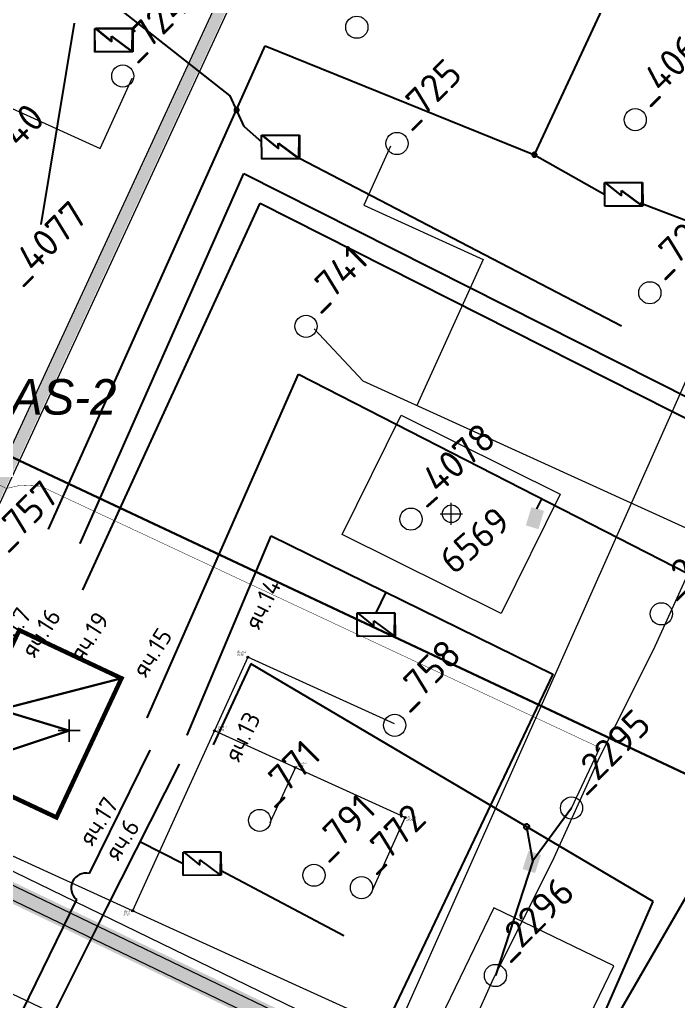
# Model space of a CAD drawing. Header units: millimetres. Extents: x 519 to 9564855, y -810 to 5021775.
# Drawn here: x 9526201.8 to 9526498.7, y 5001175.9 to 5001618.3 of the extents above; entities that cross this region are included whole.
import ezdxf

# ---------------------------------------------------------------- set-up
doc = ezdxf.new("R2010")
doc.units = ezdxf.units.MM
doc.header["$LTSCALE"] = 2
doc.header["$MEASUREMENT"] = 0
doc.header["$PDMODE"] = 2
doc.header["$PDSIZE"] = 5
doc.linetypes.add('92051501$0$GROUND1', pattern=[60, 50, -10])
doc.linetypes.add('92051501$0$GROUND2', pattern=[35, 25, -10])
for name, color, linetype in [('164 скв. на 2011 год (измененные)', 121, 'Continuous'), ('OLD WELLS(dr.bfr2000)', 24, 'Continuous'), ('PPLINE_WAT', 7, 'WTR_LINE'), ('ROAD_ASF', 9, 'Continuous'), ('ROAD_FIELD', 255, '92051501$0$GROUND2'), ('ROAD_GROUND', 9, 'Continuous'), ('Скважины на 2015 год', 7, 'Continuous'), ('ТХ_выкидные линии', 24, 'Continuous')]:
    doc.layers.add(name, color=color, linetype=linetype)
for name, color, linetype, lineweight in [('PPLINE_GAS', 4, 'GAS_LINE', 30), ('WELLS(drilled after 2000y)', 6, 'Continuous', 40), ('Новый водовод', 5, 'g_122_vpr', 30), ('Оптиковолоконный кабель', 220, 'CAB6', 20), ('Электро', 1, 'Continuous', 30), ('Электроснаб', 1, 'Continuous', 18), ('Электроснабжене', 1, 'Continuous', 18)]:
    doc.layers.add(name, color=color, linetype=linetype, lineweight=lineweight)
doc.styles.add('92051501$0$STANDARD', font='simplex.shx')
doc.styles.add('Elect', font='isocpeur.ttf')
doc.styles.add('GeoApp', font='', dxfattribs={"height": 1})
doc.styles.add('Line_GUGK', font='')
doc.styles.get("Standard").update_dxf_attribs({"font": 'isocpeur.ttf', "width": 0.5})
doc.styles.get('GeoApp').set_extended_font_data('D431', italic=True)
doc.styles.get('Line_GUGK').set_extended_font_data('Bm431', italic=True)
doc.linetypes.add('CAB', pattern='A,0.7,-0.43403,["K",Standard,S=0.9,R=0,X=-0.4,Y=-0.3],-0.8', length=1.93403)
doc.linetypes.add('CAB6', pattern='A,0.9,-0.9,["6",Standard,S=0.9,R=0,X=-0.8,Y=-0.4],11', length=12.8)
doc.linetypes.add('g_122_vpr', pattern='A,2,-2,3,-0.6,["Впр",Line_GUGK,S=2,R=0,X=0,Y=-1],-6.4,3,-2,8,-2,8,-2,6', length=45)
doc.linetypes.add('GAS_LINE', pattern='A,0.5,-0.2,["G",92051501$0$STANDARD,S=0.1,R=0,X=-0.1,Y=-0.05],-0.05', length=0.75)
doc.linetypes.add('WTR_LINE', pattern='A,0.5,-0.2,["W",92051501$0$STANDARD,S=0.1,R=0,X=-0.1,Y=-0.05],-0.05', length=0.75)

# ---------------------------------------------------------------- blocks, each defined once
blk = doc.blocks.new('16')
at = {"linetype": 'Continuous', "lineweight": 18, "flags": 128}
for points in [[(-0.27, -0.27), (0.27, 0.27)], [(0.27, -0.27), (-0.27, 0.27)]]:
    blk.add_lwpolyline(points, dxfattribs=at)
at = {"linetype": 'Continuous', "lineweight": 18}
blk.add_circle((0, 0), 0.375, dxfattribs=at)

msp = doc.modelspace()

# ---------------------------------------------------------------- hatches: boundary and pattern name
at = {"layer": 'Электро'}
for points in [[(9526438.16157, 5001396.90851), (9526432.50288, 5001398.61871), (9526430.00965, 5001390.36912), (9526435.66834, 5001388.65892)], [(9526428.52291, 5001235.51839), (9526434.13514, 5001233.6614), (9526436.84237, 5001241.84326), (9526431.23013, 5001243.70024)]]:
    msp.add_hatch(color=256, dxfattribs=at).paths.add_polyline_path(points)
at = {"layer": 'Электроснаб', "linetype": 'ByBlock', "lineweight": 0}
for points in [[(9526438.16157, 5001396.90851), (9526432.50288, 5001398.61871), (9526430.00965, 5001390.36912), (9526435.66834, 5001388.65892)], [(9526428.52291, 5001235.51839), (9526434.13514, 5001233.6614), (9526436.84237, 5001241.84326), (9526431.23013, 5001243.70024)]]:
    msp.add_hatch(color=1, dxfattribs=at).paths.add_polyline_path(points)
at = {"layer": 'Электроснабжене', "linetype": 'ByBlock', "lineweight": 0}
for points in [[(9526438.16157, 5001396.90851), (9526432.50288, 5001398.61871), (9526430.00965, 5001390.36912), (9526435.66834, 5001388.65892)], [(9526428.52291, 5001235.51839), (9526434.13514, 5001233.6614), (9526436.84237, 5001241.84326), (9526431.23013, 5001243.70024)]]:
    msp.add_hatch(color=1, dxfattribs=at).paths.add_polyline_path(points)

# ---------------------------------------------------------------- linework, layer by layer
at = {"layer": '164 скв. на 2011 год (измененные)', "color": 0, "lineweight": 0, "elevation": 0.00005}
msp.add_lwpolyline([(9526415.6238, 5001217.99505), (9526380.76188, 5001145.95524), (9526434.79174, 5001119.80879), (9526469.65366, 5001191.84861)], close=True, dxfattribs=at)
at = {"layer": 'OLD WELLS(dr.bfr2000)', "lineweight": 0}
for centre in [(9526353.8, 5001614.9), (9526248.3, 5001592.9), (9526479.3, 5001573.2), (9526371.9, 5001562.5), (9526485.9, 5001495.2), (9526330.9, 5001480.1), (9526378.2, 5001393.2), (9526491.1, 5001350.5), (9526370.9, 5001300.3), (9526450.6, 5001263), (9526310, 5001257.4), (9526334.5, 5001232.7), (9526355.9, 5001227.1), (9526416.3, 5001187.5)]:
    msp.add_circle(centre, 5, dxfattribs=at)
at = {"layer": 'PPLINE_GAS', "linetype": 'GAS_LINE', "lineweight": 0, "ltscale": 20}
msp.add_line((9526079.469, 5001235.137), (9528506.802, 5000093.688), dxfattribs=at)
at = {"layer": 'PPLINE_WAT', "color": 5, "linetype": 'WTR_LINE', "lineweight": 0, "ltscale": 5}
for p, q in [((9526252.75746, 5001216.72375), (9526120.54416, 5001276.88469)), ((9526628.28791, 5001045.84632), (9526252.75746, 5001216.72375))]:
    msp.add_line(p, q, dxfattribs=at)
at = {"layer": 'ROAD_ASF', "lineweight": 0}
for points in [[(9521737.23529, 4997056.36456), (9521526.30791, 4997406.20512), (9521491.42617, 4997522.40996), (9521494.64376, 4997784.54227), (9521557.42562, 4998123.62451), (9523181.91284, 5002651.278), (9523567.30412, 5002471.17809), (9525869.16882, 5001381.54446), (9525963.92258, 5001333.47903), (9526128.60686, 5001261.79325), (9526517.55757, 5001074.97311), (9527241.30336, 5000725.10977), (9527302.0959, 5000699.32947), (9527474.32311, 5000617.56906), (9528116.89056, 5000310.63684)], [(9521742.137, 4997059.855), (9521531.837, 4997408.655), (9521497.437, 4997523.255), (9521500.637, 4997783.955), (9521563.237, 4998122.055), (9523185.337, 5002643.055), (9523564.737, 5002465.755), (9525866.52759, 5001376.15646), (9525961.36584, 5001328.04817), (9526126.10975, 5001256.33643), (9526514.94624, 5001069.57117), (9527238.82495, 5000719.64358), (9527299.637, 5000693.855), (9527471.737, 5000612.155), (9528114.237, 5000305.255)]]:
    msp.add_lwpolyline(points, dxfattribs=at)
at = {"layer": 'ROAD_FIELD', "linetype": '92051501$0$GROUND1', "lineweight": 0}
msp.add_lwpolyline([(9526392.32749, 5001135.12341), (9526415.395, 5001186.199), (9526442.085, 5001239.075), (9526463.423, 5001286.087), (9526487.579, 5001334.241), (9526516.287, 5001397.628), (9526565.976, 5001488.878), (9526591.943, 5001534.838), (9526636.922, 5001622.89), (9526663.198, 5001702.183), (9526667.0077, 5001715.68707), (9526698.711, 5001739.047), (9526715.947, 5001791.8), (9526762.515, 5001881.88)], dxfattribs=at)
at = {"layer": 'ROAD_GROUND', "color": 8, "lineweight": 0}
for points, const_width in [([(9521739.68614, 4997058.10978), (9521529.07245, 4997407.43006), (9521494.43159, 4997522.83248), (9521497.64038, 4997784.24863), (9521560.33131, 4998122.83976), (9523183.62492, 5002647.1665), (9523566.02728, 5002468.46336), (9525867.84821, 5001378.85046), (9525962.64421, 5001330.7636), (9526127.3583, 5001259.06484), (9526516.25529, 5001072.2705), (9527240.06415, 5000722.37668), (9527300.86645, 5000696.59224), (9527473.0333, 5000614.86048), (9528115.56378, 5000307.94592)], 9), ([(9526121.91455, 5001254.41527), (9526377.21455, 5001805.91527)], 5)]:
    msp.add_lwpolyline(points, dxfattribs=dict(at, const_width=const_width))
at = {"layer": 'ROAD_GROUND', "lineweight": 0}
for points in [[(9526119.19211, 5001255.67555), (9526374.49211, 5001807.17555)], [(9526124.637, 5001253.155), (9526379.937, 5001804.655)]]:
    msp.add_lwpolyline(points, dxfattribs=at)
at = {"layer": 'WELLS(drilled after 2000y)', "color": 6, "linetype": 'ByBlock', "lineweight": 0, "ltscale": 50}
msp.add_line((9526450.6, 5001263), (9526463.30234, 5001290.17813), dxfattribs=at)
at = {"layer": 'WELLS(drilled after 2000y)', "color": 6, "linetype": 'ByBlock', "lineweight": 0, "ltscale": 50, "const_width": 0.2}
msp.add_lwpolyline([(9526463.30234, 5001290.17813), (9526211.23615, 5001408.06459), (9526202.49321, 5001408.52043), (9526195.86182, 5001407.01512), (9525924.31584, 5001540.46315), (9525882.36713, 5001561.07835), (9525861.607, 5001561.28204), (9525839.72758, 5001571.76865), (9525817.95303, 5001585.97871), (9525784.70338, 5001620.2689), (9525496.63355, 5001754.43651), (9525173.81828, 5001901.15362), (9524868.70967, 5002014.35964)], dxfattribs=at)
at = {"layer": 'WELLS(drilled after 2000y)', "color": 6, "linetype": 'ByBlock', "lineweight": 0, "ltscale": 50}
msp.add_lwpolyline([(9526239.96366, 5000866.47022), (9526604.03696, 5001684.3591)], dxfattribs=at)
at = {"layer": 'WELLS(drilled after 2000y)', "linetype": 'ByBlock', "lineweight": 0, "ltscale": 200, "const_width": 0.2}
for points in [[(9526114.8567, 5001616.32038), (9526238.08309, 5001560.23574), (9526252.52667, 5001591.97045)], [(9526335.48236, 5001478.09952), (9526356.64207, 5001455.43077), (9526554.28593, 5001365.47613), (9526661.78424, 5001601.66606)], [(9526380.81949, 5001444.42678), (9526410.7657, 5001510.22311), (9526356.95885, 5001534.71249), (9526369.04267, 5001561.26245)]]:
    msp.add_lwpolyline(points, dxfattribs=at)
at = {"layer": 'Новый водовод', "color": 5, "linetype": 'WTR_LINE', "lineweight": 0, "ltscale": 40, "const_width": 1}
for points in [[(9526354.87, 5000946.83), (9526398.70239, 5001044.0014), (9526527.39, 5001266.46), (9526675.38, 5001544.16), (9526584.45, 5001589.4), (9526573.39, 5001637.82), (9526242.02757, 5001808.6634), (9525706.03, 5002066.24)], [(9525525.97, 5001737.23), (9526527.39, 5001266.46)]]:
    msp.add_lwpolyline(points, dxfattribs=at)
at = {"layer": 'Оптиковолоконный кабель', "linetype": 'CAB', "lineweight": 20, "ltscale": 0.1}
msp.add_lwpolyline([(9523696.146, 5005917.127), (9523689.893, 5005715.012), (9523695.902, 5005635.172), (9523695.453, 5005568.154), (9523700.063, 5005469.441), (9523700.58, 5005145.207), (9523704.692, 5005045.058), (9523701.585, 5004488.746), (9523704.366, 5004469.568), (9523706.81, 5003954.047), (9523704.579, 5003808.965), (9523692.18, 5003712.998), (9523687.161, 5003694.356), (9523300.02, 5002630.372), (9523296.974, 5002614.733), (9523304.049, 5002607.353), (9526121.954, 5001271.722), (9526508.525, 5001083.826), (9527029.955, 5000838.578), (9527414.361, 5000657.715), (9527485.466, 5000795.728), (9527414.361, 5000657.715), (9528367.831, 5000203.306)], dxfattribs=at)
at = {"layer": 'Скважины на 2015 год', "color": 0, "linetype": 'ByBlock', "lineweight": 0, "elevation": 0}
msp.add_lwpolyline([(9526445.45245, 5001404.50099), (9526418.82317, 5001350.73407), (9526347.13395, 5001386.23978), (9526373.76323, 5001440.0067), (9526445.45245, 5001404.50099)], dxfattribs=at)
at = {"layer": 'Скважины на 2015 год', "color": 0, "linetype": 'ByBlock', "lineweight": 0}
msp.add_circle((9526396.4, 5001395.6), 4, dxfattribs=at)
msp.add_point((9526396.4, 5001395.6), dxfattribs=at)
at = {"layer": 'ТХ_выкидные линии', "lineweight": 0, "ltscale": 25}
for p, q in [((9526114.8567, 5001616.32038), (9526238.08309, 5001560.23574)), ((9526238.08309, 5001560.23574), (9526252.52667, 5001591.97045)), ((9526369.04267, 5001561.26245), (9526356.95885, 5001534.71249)), ((9526356.95885, 5001534.71249), (9526410.7657, 5001510.22311)), ((9526410.7657, 5001510.22311), (9526380.81949, 5001444.42678)), ((9526356.64207, 5001455.43077), (9526334.63767, 5001479.00445)), ((9526554.28593, 5001365.47613), (9526356.64207, 5001455.43077))]:
    msp.add_line(p, q, dxfattribs=at)
at = {"layer": 'ТХ_выкидные линии', "color": 5, "linetype": 'WTR_LINE', "lineweight": 0, "ltscale": 25}
for p, q in [((9526304.72596, 5001330.93284), (9526252.75956, 5001216.72838)), ((9526370.77234, 5001300.96408), (9526304.72596, 5001330.93284)), ((9526375.66272, 5001258.66526), (9526289.65097, 5001297.80315)), ((9526314.79435, 5001256.48057), (9526326.09256, 5001281.06313)), ((9526360.80941, 5001226.02273), (9526375.66272, 5001258.66526))]:
    msp.add_line(p, q, dxfattribs=at)
at = {"layer": 'Электро', "ltscale": 0.5}
for p, q in [((9526433.88565, 5001557.42514, 0), (9526465.36639, 5001624.76419, 0)), ((9526296.74557, 5001583.90498, 0), (9526248.72611, 5001621.707, 0)), ((9526214.8102, 5001388.6507, 0), (9526312.5596, 5001606.44006, 0)), ((9526312.5596, 5001606.44006, 0), (9526433.88565, 5001557.42514, 0)), ((9526303.01728, 5001570.20447, 0), (9526296.74557, 5001583.90498, 0)), ((9526303.01728, 5001570.20447, 0), (9526310.87602, 5001563.2242, 0)), ((9526433.88565, 5001557.42514, 0), (9526465.55282, 5001539.46336, 0)), ((9526229.13014, 5001382.22355, 0), (9526302.82323, 5001549.00768, 0)), ((9526302.82323, 5001549.00768, 0), (9526505.10248, 5001446.99648, 0)), ((9526230.28289, 5001361.35431, 0), (9526310.27665, 5001535.52159, 0)), ((9526310.27665, 5001535.52159, 0), (9526553.29019, 5001412.79275, 0)), ((9526259.33647, 5001303.59711, 0), (9526327.44866, 5001458.53387, 0)), ((9526327.44866, 5001458.53387, 0), (9526527.25146, 5001356.25166, 0)), ((9526434.91566, 5001397.88922), (9526437.19954, 5001402.35066, 0)), ((9526260.48743, 5001289.08994, 0), (9526233.18006, 5001233.51539, 0)), ((9526227.41013, 5001221.77273, 0), (9526182.10311, 5001129.14311, 0))]:
    msp.add_line(p, q, dxfattribs=at)
at = {"layer": 'Электро', "ltscale": 25}
for p, q in [((9526226.40438, 5001616.77543, 0), (9526211.41012, 5001525.99681, 0)), ((9526450.59936, 5001262.99961), (9526433.15574, 5001239.1169)), ((9526433.15574, 5001239.1169), (9526430.37554, 5001254.52292, 0)), ((9526275.55265, 5001237.84707, 0), (9526256.02015, 5001247.73271, 0)), ((9526275.5203, 5001243.13324, 0), (9526292.56873, 5001243.23758, 0)), ((9526275.585, 5001232.56089, 0), (9526275.5203, 5001243.13324, 0)), ((9526292.47148, 5001243.13913, 0), (9526275.87588, 5001243.03756, 0)), ((9526275.87588, 5001243.03756, 0), (9526283.08766, 5001237.21033, 0)), ((9526292.39779, 5001232.69667, 0), (9526292.47148, 5001243.13913, 0)), ((9526292.56873, 5001243.23758, 0), (9526292.63343, 5001232.66523, 0)), ((9526283.08766, 5001237.21033, 0), (9526283.07312, 5001239.58556, 0)), ((9526283.07312, 5001239.58556, 0), (9526292.39779, 5001232.69667, 0)), ((9526433.15574, 5001239.1169), (9526416.29936, 5001187.49961)), ((9526292.63343, 5001232.66523, 0), (9526275.585, 5001232.56089, 0)), ((9526292.41404, 5001235.00056, 0), (9526348.02045, 5001205.47451, 0))]:
    msp.add_line(p, q, dxfattribs=at)
at = {"layer": 'Электро'}
for p, q in [((9526235.67937, 5001614.27547, 0), (9526252.7278, 5001614.3798, 0)), ((9526235.74407, 5001603.70312, 0), (9526235.67937, 5001614.27547, 0)), ((9526235.7298, 5001614.38185, 0), (9526252.77823, 5001614.48618, 0)), ((9526235.7945, 5001603.8095, 0), (9526235.7298, 5001614.38185, 0)), ((9526252.63055, 5001614.28135, 0), (9526236.03495, 5001614.17979, 0)), ((9526236.03495, 5001614.17979, 0), (9526243.24673, 5001608.35256, 0)), ((9526252.68098, 5001614.38773, 0), (9526236.08538, 5001614.28617, 0)), ((9526236.08538, 5001614.28617, 0), (9526243.29716, 5001608.45894, 0)), ((9526252.55686, 5001603.83889, 0), (9526252.63055, 5001614.28135, 0)), ((9526252.60728, 5001603.94527, 0), (9526252.68098, 5001614.38773, 0)), ((9526252.7278, 5001614.3798, 0), (9526252.7925, 5001603.80745, 0)), ((9526252.77823, 5001614.48618, 0), (9526252.84293, 5001603.91383, 0)), ((9526243.24673, 5001608.35256, 0), (9526243.23219, 5001610.72779, 0)), ((9526243.23219, 5001610.72779, 0), (9526252.55686, 5001603.83889, 0)), ((9526243.29716, 5001608.45894, 0), (9526243.28262, 5001610.83417, 0)), ((9526243.28262, 5001610.83417, 0), (9526252.60728, 5001603.94527, 0)), ((9526252.7925, 5001603.80745, 0), (9526235.74407, 5001603.70312, 0)), ((9526252.84293, 5001603.91383, 0), (9526235.7945, 5001603.8095, 0)), ((9526310.85861, 5001566.06863, 0), (9526327.90704, 5001566.17297, 0)), ((9526310.92331, 5001555.49628, 0), (9526310.85861, 5001566.06863, 0)), ((9526310.90904, 5001566.17501, 0), (9526327.95747, 5001566.27935, 0)), ((9526310.97374, 5001555.60266, 0), (9526310.90904, 5001566.17501, 0)), ((9526327.80979, 5001566.07452, 0), (9526311.21419, 5001565.97296, 0)), ((9526311.21419, 5001565.97296, 0), (9526318.42597, 5001560.14572, 0)), ((9526327.86022, 5001566.1809, 0), (9526311.26462, 5001566.07934, 0)), ((9526311.26462, 5001566.07934, 0), (9526318.4764, 5001560.2521, 0)), ((9526327.7361, 5001555.63206, 0), (9526327.80979, 5001566.07452, 0)), ((9526327.78653, 5001555.73844, 0), (9526327.86022, 5001566.1809, 0)), ((9526327.90704, 5001566.17297, 0), (9526327.97175, 5001555.60062, 0)), ((9526327.95747, 5001566.27935, 0), (9526328.02217, 5001555.707, 0)), ((9526318.42597, 5001560.14572, 0), (9526318.41143, 5001562.52096, 0)), ((9526318.41143, 5001562.52096, 0), (9526327.7361, 5001555.63206, 0)), ((9526318.4764, 5001560.2521, 0), (9526318.46186, 5001562.62734, 0)), ((9526318.46186, 5001562.62734, 0), (9526327.78653, 5001555.73844, 0)), ((9526327.97175, 5001555.60062, 0), (9526310.92331, 5001555.49628, 0)), ((9526328.02217, 5001555.707, 0), (9526310.97374, 5001555.60266, 0)), ((9526465.52047, 5001544.74954, 0), (9526482.5689, 5001544.85387, 0)), ((9526465.58517, 5001534.17719, 0), (9526465.52047, 5001544.74954, 0)), ((9526465.57089, 5001544.85592, 0), (9526482.61932, 5001544.96025, 0)), ((9526465.63559, 5001534.28357, 0), (9526465.57089, 5001544.85592, 0)), ((9526482.47164, 5001544.75542, 0), (9526465.87605, 5001544.65386, 0)), ((9526465.87605, 5001544.65386, 0), (9526473.08782, 5001538.82663, 0)), ((9526482.52207, 5001544.8618, 0), (9526465.92647, 5001544.76024, 0)), ((9526465.92647, 5001544.76024, 0), (9526473.13825, 5001538.93301, 0)), ((9526473.08782, 5001538.82663, 0), (9526473.07329, 5001541.20186, 0)), ((9526473.07329, 5001541.20186, 0), (9526482.39795, 5001534.31296, 0)), ((9526473.13825, 5001538.93301, 0), (9526473.12371, 5001541.30824, 0)), ((9526473.12371, 5001541.30824, 0), (9526482.44838, 5001534.41934, 0)), ((9526482.39795, 5001534.31296, 0), (9526482.47164, 5001544.75542, 0)), ((9526482.44838, 5001534.41934, 0), (9526482.52207, 5001544.8618, 0)), ((9526482.5689, 5001544.85387, 0), (9526482.6336, 5001534.28152, 0)), ((9526482.61932, 5001544.96025, 0), (9526482.68403, 5001534.3879, 0)), ((9526482.6336, 5001534.28152, 0), (9526465.58517, 5001534.17719, 0)), ((9526482.68403, 5001534.3879, 0), (9526465.63559, 5001534.28357, 0)), ((9526305.98739, 5001328.04894, 0), (9526289.11489, 5001291.42142, 0)), ((9526487.36067, 5001220.83891, 0), (9526305.98739, 5001328.04894, 0)), ((9526449.29502, 5001133.77758, 0), (9526487.36067, 5001220.83891, 0))]:
    msp.add_line(p, q, dxfattribs=at)
at = {"layer": 'Электро', "ltscale": 0.05}
msp.add_line((9526473.11617, 5001480.11999, 0), (9526328.02217, 5001555.707, 0), dxfattribs=at)
at = {"layer": 'Электро', "ltscale": 0.0025}
for p, q in [((9526481.59725, 5001535.81806, 0), (9526517.31938, 5001522.06638, 0)), ((9526277.26941, 5001295.82642, 0), (9526315.19116, 5001385.68208, 0)), ((9526315.19116, 5001385.68208, 0), (9526442.12639, 5001323.264, 0)), ((9526362.45525, 5001350.98402), (9526366.99195, 5001360.20998, 0)), ((9526353.93104, 5001350.93185), (9526370.97947, 5001351.03619)), ((9526353.99574, 5001340.3595), (9526353.93104, 5001350.93185)), ((9526370.88222, 5001350.93774), (9526354.28662, 5001350.83618)), ((9526354.28662, 5001350.83618), (9526361.4984, 5001345.00894)), ((9526370.80853, 5001340.49528), (9526370.88222, 5001350.93774)), ((9526370.97947, 5001351.03619), (9526371.04417, 5001340.46384)), ((9526361.4984, 5001345.00894), (9526361.48386, 5001347.38418)), ((9526361.48386, 5001347.38418), (9526370.80853, 5001340.49528)), ((9526371.04417, 5001340.46384), (9526353.99574, 5001340.3595)), ((9526442.12639, 5001323.264, 0), (9526227.31057, 5000871.88798, 0)), ((9526273.75444, 5001282.77291, 0), (9526241.1282, 5001218.30853, 0)), ((9526241.1282, 5001218.30853, 0), (9526206.33716, 5001149.00412, 0))]:
    msp.add_line(p, q, dxfattribs=at)
at = {"layer": 'Электро', "ltscale": 0.5}
for centre, radius, start, end in [((9526299.60877, 5001577.58652, 0), 1, 162, 342), ((9526299.60877, 5001577.58652, 0), 1, 342, 162), ((9526231.73135, 5001226.93833, -0.00006), 6.73472, 77.5780244, 230.0862314)]:
    msp.add_arc(centre, radius, start, end, dxfattribs=at)
at = {"layer": 'Электро', "ltscale": 25}
for centre, radius, start, end in [((9526433.8851, 5001557.42532, 0), 1, 342, 162), ((9526433.8851, 5001557.42532, 0), 1, 162, 342), ((9526430.37554, 5001254.52292, 0), 1.25, 162, 342), ((9526430.37554, 5001254.52292, 0), 1.25, 342, 162)]:
    msp.add_arc(centre, radius, start, end, dxfattribs=at)
at = {"layer": 'Электроснаб', "color": 1, "linetype": 'ByBlock', "lineweight": 0, "ltscale": 0.5}
for p, q in [((9526433.88565, 5001557.42514, 0), (9526465.36639, 5001624.76419, 0)), ((9526296.74557, 5001583.90498, 0), (9526248.72611, 5001621.707, 0)), ((9526214.8102, 5001388.6507, 0), (9526312.5596, 5001606.44006, 0)), ((9526312.5596, 5001606.44006, 0), (9526433.88565, 5001557.42514, 0)), ((9526303.01728, 5001570.20447, 0), (9526296.74557, 5001583.90498, 0)), ((9526303.01728, 5001570.20447, 0), (9526310.87602, 5001563.2242, 0)), ((9526433.88565, 5001557.42514, 0), (9526465.55282, 5001539.46336, 0)), ((9526229.13014, 5001382.22355, 0), (9526302.82323, 5001549.00768, 0)), ((9526302.82323, 5001549.00768, 0), (9526505.10248, 5001446.99648, 0)), ((9526230.28289, 5001361.35431, 0), (9526310.27665, 5001535.52159, 0)), ((9526310.27665, 5001535.52159, 0), (9526553.29019, 5001412.79275, 0)), ((9526259.33647, 5001303.59711, 0), (9526327.44866, 5001458.53387, 0)), ((9526327.44866, 5001458.53387, 0), (9526527.25146, 5001356.25166, 0)), ((9526434.91566, 5001397.88922), (9526437.19954, 5001402.35066, 0)), ((9526260.48743, 5001289.08994, 0), (9526233.18006, 5001233.51539, 0)), ((9526227.41013, 5001221.77273, 0), (9526182.10311, 5001129.14311, 0))]:
    msp.add_line(p, q, dxfattribs=at)
at = {"layer": 'Электроснаб', "color": 1, "linetype": 'ByBlock', "lineweight": 0, "ltscale": 25}
for p, q in [((9526226.40438, 5001616.77543, 0), (9526211.41012, 5001525.99681, 0)), ((9526450.59936, 5001262.99961), (9526433.15574, 5001239.1169)), ((9526433.15574, 5001239.1169), (9526430.37554, 5001254.52292, 0)), ((9526275.55265, 5001237.84707, 0), (9526256.02015, 5001247.73271, 0)), ((9526275.5203, 5001243.13324, 0), (9526292.56873, 5001243.23758, 0)), ((9526275.585, 5001232.56089, 0), (9526275.5203, 5001243.13324, 0)), ((9526292.47148, 5001243.13913, 0), (9526275.87588, 5001243.03756, 0)), ((9526275.87588, 5001243.03756, 0), (9526283.08766, 5001237.21033, 0)), ((9526292.39779, 5001232.69667, 0), (9526292.47148, 5001243.13913, 0)), ((9526292.56873, 5001243.23758, 0), (9526292.63343, 5001232.66523, 0)), ((9526283.08766, 5001237.21033, 0), (9526283.07312, 5001239.58556, 0)), ((9526283.07312, 5001239.58556, 0), (9526292.39779, 5001232.69667, 0)), ((9526433.15574, 5001239.1169), (9526416.29936, 5001187.49961)), ((9526292.63343, 5001232.66523, 0), (9526275.585, 5001232.56089, 0)), ((9526292.41404, 5001235.00056, 0), (9526348.02045, 5001205.47451, 0))]:
    msp.add_line(p, q, dxfattribs=at)
at = {"layer": 'Электроснаб', "color": 1, "linetype": 'ByBlock', "lineweight": 0}
for p, q in [((9526235.67937, 5001614.27547, 0), (9526252.7278, 5001614.3798, 0)), ((9526235.74407, 5001603.70312, 0), (9526235.67937, 5001614.27547, 0)), ((9526235.7298, 5001614.38185, 0), (9526252.77823, 5001614.48618, 0)), ((9526235.7945, 5001603.8095, 0), (9526235.7298, 5001614.38185, 0)), ((9526252.63055, 5001614.28135, 0), (9526236.03495, 5001614.17979, 0)), ((9526236.03495, 5001614.17979, 0), (9526243.24673, 5001608.35256, 0)), ((9526252.68098, 5001614.38773, 0), (9526236.08538, 5001614.28617, 0)), ((9526236.08538, 5001614.28617, 0), (9526243.29716, 5001608.45894, 0)), ((9526252.55686, 5001603.83889, 0), (9526252.63055, 5001614.28135, 0)), ((9526252.60728, 5001603.94527, 0), (9526252.68098, 5001614.38773, 0)), ((9526252.7278, 5001614.3798, 0), (9526252.7925, 5001603.80745, 0)), ((9526252.77823, 5001614.48618, 0), (9526252.84293, 5001603.91383, 0)), ((9526243.24673, 5001608.35256, 0), (9526243.23219, 5001610.72779, 0)), ((9526243.23219, 5001610.72779, 0), (9526252.55686, 5001603.83889, 0)), ((9526243.29716, 5001608.45894, 0), (9526243.28262, 5001610.83417, 0)), ((9526243.28262, 5001610.83417, 0), (9526252.60728, 5001603.94527, 0)), ((9526252.7925, 5001603.80745, 0), (9526235.74407, 5001603.70312, 0)), ((9526252.84293, 5001603.91383, 0), (9526235.7945, 5001603.8095, 0)), ((9526310.85861, 5001566.06863, 0), (9526327.90704, 5001566.17297, 0)), ((9526310.92331, 5001555.49628, 0), (9526310.85861, 5001566.06863, 0)), ((9526310.90904, 5001566.17501, 0), (9526327.95747, 5001566.27935, 0)), ((9526310.97374, 5001555.60266, 0), (9526310.90904, 5001566.17501, 0)), ((9526327.80979, 5001566.07452, 0), (9526311.21419, 5001565.97296, 0)), ((9526311.21419, 5001565.97296, 0), (9526318.42597, 5001560.14572, 0)), ((9526327.86022, 5001566.1809, 0), (9526311.26462, 5001566.07934, 0)), ((9526311.26462, 5001566.07934, 0), (9526318.4764, 5001560.2521, 0)), ((9526327.7361, 5001555.63206, 0), (9526327.80979, 5001566.07452, 0)), ((9526327.78653, 5001555.73844, 0), (9526327.86022, 5001566.1809, 0)), ((9526327.90704, 5001566.17297, 0), (9526327.97175, 5001555.60062, 0)), ((9526327.95747, 5001566.27935, 0), (9526328.02217, 5001555.707, 0)), ((9526318.42597, 5001560.14572, 0), (9526318.41143, 5001562.52096, 0)), ((9526318.41143, 5001562.52096, 0), (9526327.7361, 5001555.63206, 0)), ((9526318.4764, 5001560.2521, 0), (9526318.46186, 5001562.62734, 0)), ((9526318.46186, 5001562.62734, 0), (9526327.78653, 5001555.73844, 0)), ((9526327.97175, 5001555.60062, 0), (9526310.92331, 5001555.49628, 0)), ((9526328.02217, 5001555.707, 0), (9526310.97374, 5001555.60266, 0)), ((9526465.52047, 5001544.74954, 0), (9526482.5689, 5001544.85387, 0)), ((9526465.58517, 5001534.17719, 0), (9526465.52047, 5001544.74954, 0)), ((9526465.57089, 5001544.85592, 0), (9526482.61932, 5001544.96025, 0)), ((9526465.63559, 5001534.28357, 0), (9526465.57089, 5001544.85592, 0)), ((9526482.47164, 5001544.75542, 0), (9526465.87605, 5001544.65386, 0)), ((9526465.87605, 5001544.65386, 0), (9526473.08782, 5001538.82663, 0)), ((9526482.52207, 5001544.8618, 0), (9526465.92647, 5001544.76024, 0)), ((9526465.92647, 5001544.76024, 0), (9526473.13825, 5001538.93301, 0)), ((9526473.08782, 5001538.82663, 0), (9526473.07329, 5001541.20186, 0)), ((9526473.07329, 5001541.20186, 0), (9526482.39795, 5001534.31296, 0)), ((9526473.13825, 5001538.93301, 0), (9526473.12371, 5001541.30824, 0)), ((9526473.12371, 5001541.30824, 0), (9526482.44838, 5001534.41934, 0)), ((9526482.39795, 5001534.31296, 0), (9526482.47164, 5001544.75542, 0)), ((9526482.44838, 5001534.41934, 0), (9526482.52207, 5001544.8618, 0)), ((9526482.5689, 5001544.85387, 0), (9526482.6336, 5001534.28152, 0)), ((9526482.61932, 5001544.96025, 0), (9526482.68403, 5001534.3879, 0)), ((9526482.6336, 5001534.28152, 0), (9526465.58517, 5001534.17719, 0)), ((9526482.68403, 5001534.3879, 0), (9526465.63559, 5001534.28357, 0)), ((9526305.98739, 5001328.04894, 0), (9526289.11489, 5001291.42142, 0)), ((9526487.36067, 5001220.83891, 0), (9526305.98739, 5001328.04894, 0)), ((9526449.29502, 5001133.77758, 0), (9526487.36067, 5001220.83891, 0))]:
    msp.add_line(p, q, dxfattribs=at)
at = {"layer": 'Электроснаб', "color": 1, "linetype": 'ByBlock', "lineweight": 0, "ltscale": 0.05}
msp.add_line((9526473.11617, 5001480.11999, 0), (9526328.02217, 5001555.707, 0), dxfattribs=at)
at = {"layer": 'Электроснаб', "color": 1, "linetype": 'ByBlock', "lineweight": 0, "ltscale": 0.0025}
for p, q in [((9526481.59725, 5001535.81806, 0), (9526517.31938, 5001522.06638, 0)), ((9526277.26941, 5001295.82642, 0), (9526315.19116, 5001385.68208, 0)), ((9526315.19116, 5001385.68208, 0), (9526442.12639, 5001323.264, 0)), ((9526362.45525, 5001350.98402), (9526366.99195, 5001360.20998, 0)), ((9526353.93104, 5001350.93185), (9526370.97947, 5001351.03619)), ((9526353.99574, 5001340.3595), (9526353.93104, 5001350.93185)), ((9526370.88222, 5001350.93774), (9526354.28662, 5001350.83618)), ((9526354.28662, 5001350.83618), (9526361.4984, 5001345.00894)), ((9526370.80853, 5001340.49528), (9526370.88222, 5001350.93774)), ((9526370.97947, 5001351.03619), (9526371.04417, 5001340.46384)), ((9526361.4984, 5001345.00894), (9526361.48386, 5001347.38418)), ((9526361.48386, 5001347.38418), (9526370.80853, 5001340.49528)), ((9526371.04417, 5001340.46384), (9526353.99574, 5001340.3595)), ((9526442.12639, 5001323.264, 0), (9526227.31057, 5000871.88798, 0)), ((9526273.75444, 5001282.77291, 0), (9526241.1282, 5001218.30853, 0)), ((9526241.1282, 5001218.30853, 0), (9526206.33716, 5001149.00412, 0))]:
    msp.add_line(p, q, dxfattribs=at)
at = {"layer": 'Электроснаб', "color": 1, "linetype": 'ByBlock', "lineweight": 0, "ltscale": 0.5}
for centre, radius, start, end in [((9526299.60877, 5001577.58652, 0), 1, 162, 342), ((9526299.60877, 5001577.58652, 0), 1, 342, 162), ((9526231.73135, 5001226.93833, -0.00006), 6.73472, 77.5780244, 230.0862314)]:
    msp.add_arc(centre, radius, start, end, dxfattribs=at)
at = {"layer": 'Электроснаб', "color": 1, "linetype": 'ByBlock', "lineweight": 0, "ltscale": 25}
for centre, radius, start, end in [((9526433.8851, 5001557.42532, 0), 1, 342, 162), ((9526433.8851, 5001557.42532, 0), 1, 162, 342), ((9526430.37554, 5001254.52292, 0), 1.25, 162, 342), ((9526430.37554, 5001254.52292, 0), 1.25, 342, 162)]:
    msp.add_arc(centre, radius, start, end, dxfattribs=at)
at = {"layer": 'Электроснабжене', "color": 1, "linetype": 'ByBlock', "lineweight": 0, "ltscale": 0.5}
for p, q in [((9526433.88565, 5001557.42514, 0), (9526465.36639, 5001624.76419, 0)), ((9526296.74557, 5001583.90498, 0), (9526248.72611, 5001621.707, 0)), ((9526214.8102, 5001388.6507, 0), (9526312.5596, 5001606.44006, 0)), ((9526312.5596, 5001606.44006, 0), (9526433.88565, 5001557.42514, 0)), ((9526303.01728, 5001570.20447, 0), (9526296.74557, 5001583.90498, 0)), ((9526303.01728, 5001570.20447, 0), (9526310.87602, 5001563.2242, 0)), ((9526433.88565, 5001557.42514, 0), (9526465.55282, 5001539.46336, 0)), ((9526229.13014, 5001382.22355, 0), (9526302.82323, 5001549.00768, 0)), ((9526302.82323, 5001549.00768, 0), (9526505.10248, 5001446.99648, 0)), ((9526230.28289, 5001361.35431, 0), (9526310.27665, 5001535.52159, 0)), ((9526310.27665, 5001535.52159, 0), (9526553.29019, 5001412.79275, 0)), ((9526259.33647, 5001303.59711, 0), (9526327.44866, 5001458.53387, 0)), ((9526327.44866, 5001458.53387, 0), (9526527.25146, 5001356.25166, 0)), ((9526434.91566, 5001397.88922), (9526437.19954, 5001402.35066, 0)), ((9526260.48743, 5001289.08994, 0), (9526233.18006, 5001233.51539, 0)), ((9526227.41013, 5001221.77273, 0), (9526182.10311, 5001129.14311, 0))]:
    msp.add_line(p, q, dxfattribs=at)
at = {"layer": 'Электроснабжене', "color": 1, "linetype": 'ByBlock', "lineweight": 0, "ltscale": 25}
for p, q in [((9526226.40438, 5001616.77543, 0), (9526211.41012, 5001525.99681, 0)), ((9526450.59936, 5001262.99961), (9526433.15574, 5001239.1169)), ((9526433.15574, 5001239.1169), (9526430.37554, 5001254.52292, 0)), ((9526275.55265, 5001237.84707, 0), (9526256.02015, 5001247.73271, 0)), ((9526275.5203, 5001243.13324, 0), (9526292.56873, 5001243.23758, 0)), ((9526275.585, 5001232.56089, 0), (9526275.5203, 5001243.13324, 0)), ((9526292.47148, 5001243.13913, 0), (9526275.87588, 5001243.03756, 0)), ((9526275.87588, 5001243.03756, 0), (9526283.08766, 5001237.21033, 0)), ((9526292.39779, 5001232.69667, 0), (9526292.47148, 5001243.13913, 0)), ((9526292.56873, 5001243.23758, 0), (9526292.63343, 5001232.66523, 0)), ((9526283.08766, 5001237.21033, 0), (9526283.07312, 5001239.58556, 0)), ((9526283.07312, 5001239.58556, 0), (9526292.39779, 5001232.69667, 0)), ((9526433.15574, 5001239.1169), (9526416.29936, 5001187.49961)), ((9526292.63343, 5001232.66523, 0), (9526275.585, 5001232.56089, 0)), ((9526292.41404, 5001235.00056, 0), (9526348.02045, 5001205.47451, 0))]:
    msp.add_line(p, q, dxfattribs=at)
at = {"layer": 'Электроснабжене', "color": 1, "linetype": 'ByBlock', "lineweight": 0}
for p, q in [((9526235.67937, 5001614.27547, 0), (9526252.7278, 5001614.3798, 0)), ((9526235.74407, 5001603.70312, 0), (9526235.67937, 5001614.27547, 0)), ((9526235.7298, 5001614.38185, 0), (9526252.77823, 5001614.48618, 0)), ((9526235.7945, 5001603.8095, 0), (9526235.7298, 5001614.38185, 0)), ((9526252.63055, 5001614.28135, 0), (9526236.03495, 5001614.17979, 0)), ((9526236.03495, 5001614.17979, 0), (9526243.24673, 5001608.35256, 0)), ((9526252.68098, 5001614.38773, 0), (9526236.08538, 5001614.28617, 0)), ((9526236.08538, 5001614.28617, 0), (9526243.29716, 5001608.45894, 0)), ((9526252.55686, 5001603.83889, 0), (9526252.63055, 5001614.28135, 0)), ((9526252.60728, 5001603.94527, 0), (9526252.68098, 5001614.38773, 0)), ((9526252.7278, 5001614.3798, 0), (9526252.7925, 5001603.80745, 0)), ((9526252.77823, 5001614.48618, 0), (9526252.84293, 5001603.91383, 0)), ((9526243.24673, 5001608.35256, 0), (9526243.23219, 5001610.72779, 0)), ((9526243.23219, 5001610.72779, 0), (9526252.55686, 5001603.83889, 0)), ((9526243.29716, 5001608.45894, 0), (9526243.28262, 5001610.83417, 0)), ((9526243.28262, 5001610.83417, 0), (9526252.60728, 5001603.94527, 0)), ((9526252.7925, 5001603.80745, 0), (9526235.74407, 5001603.70312, 0)), ((9526252.84293, 5001603.91383, 0), (9526235.7945, 5001603.8095, 0)), ((9526310.85861, 5001566.06863, 0), (9526327.90704, 5001566.17297, 0)), ((9526310.92331, 5001555.49628, 0), (9526310.85861, 5001566.06863, 0)), ((9526310.90904, 5001566.17501, 0), (9526327.95747, 5001566.27935, 0)), ((9526310.97374, 5001555.60266, 0), (9526310.90904, 5001566.17501, 0)), ((9526327.80979, 5001566.07452, 0), (9526311.21419, 5001565.97296, 0)), ((9526311.21419, 5001565.97296, 0), (9526318.42597, 5001560.14572, 0)), ((9526327.86022, 5001566.1809, 0), (9526311.26462, 5001566.07934, 0)), ((9526311.26462, 5001566.07934, 0), (9526318.4764, 5001560.2521, 0)), ((9526327.7361, 5001555.63206, 0), (9526327.80979, 5001566.07452, 0)), ((9526327.78653, 5001555.73844, 0), (9526327.86022, 5001566.1809, 0)), ((9526327.90704, 5001566.17297, 0), (9526327.97175, 5001555.60062, 0)), ((9526327.95747, 5001566.27935, 0), (9526328.02217, 5001555.707, 0)), ((9526318.42597, 5001560.14572, 0), (9526318.41143, 5001562.52096, 0)), ((9526318.41143, 5001562.52096, 0), (9526327.7361, 5001555.63206, 0)), ((9526318.4764, 5001560.2521, 0), (9526318.46186, 5001562.62734, 0)), ((9526318.46186, 5001562.62734, 0), (9526327.78653, 5001555.73844, 0)), ((9526327.97175, 5001555.60062, 0), (9526310.92331, 5001555.49628, 0)), ((9526328.02217, 5001555.707, 0), (9526310.97374, 5001555.60266, 0)), ((9526465.52047, 5001544.74954, 0), (9526482.5689, 5001544.85387, 0)), ((9526465.58517, 5001534.17719, 0), (9526465.52047, 5001544.74954, 0)), ((9526465.57089, 5001544.85592, 0), (9526482.61932, 5001544.96025, 0)), ((9526465.63559, 5001534.28357, 0), (9526465.57089, 5001544.85592, 0)), ((9526482.47164, 5001544.75542, 0), (9526465.87605, 5001544.65386, 0)), ((9526465.87605, 5001544.65386, 0), (9526473.08782, 5001538.82663, 0)), ((9526482.52207, 5001544.8618, 0), (9526465.92647, 5001544.76024, 0)), ((9526465.92647, 5001544.76024, 0), (9526473.13825, 5001538.93301, 0)), ((9526473.08782, 5001538.82663, 0), (9526473.07329, 5001541.20186, 0)), ((9526473.07329, 5001541.20186, 0), (9526482.39795, 5001534.31296, 0)), ((9526473.13825, 5001538.93301, 0), (9526473.12371, 5001541.30824, 0)), ((9526473.12371, 5001541.30824, 0), (9526482.44838, 5001534.41934, 0)), ((9526482.39795, 5001534.31296, 0), (9526482.47164, 5001544.75542, 0)), ((9526482.44838, 5001534.41934, 0), (9526482.52207, 5001544.8618, 0)), ((9526482.5689, 5001544.85387, 0), (9526482.6336, 5001534.28152, 0)), ((9526482.61932, 5001544.96025, 0), (9526482.68403, 5001534.3879, 0)), ((9526482.6336, 5001534.28152, 0), (9526465.58517, 5001534.17719, 0)), ((9526482.68403, 5001534.3879, 0), (9526465.63559, 5001534.28357, 0)), ((9526305.98739, 5001328.04894, 0), (9526289.11489, 5001291.42142, 0)), ((9526487.36067, 5001220.83891, 0), (9526305.98739, 5001328.04894, 0)), ((9526449.29502, 5001133.77758, 0), (9526487.36067, 5001220.83891, 0))]:
    msp.add_line(p, q, dxfattribs=at)
at = {"layer": 'Электроснабжене', "color": 1, "linetype": 'ByBlock', "lineweight": 0, "ltscale": 0.05}
msp.add_line((9526473.11617, 5001480.11999, 0), (9526328.02217, 5001555.707, 0), dxfattribs=at)
at = {"layer": 'Электроснабжене', "color": 1, "linetype": 'ByBlock', "lineweight": 0, "ltscale": 0.0025}
for p, q in [((9526481.59725, 5001535.81806, 0), (9526517.31938, 5001522.06638, 0)), ((9526277.26941, 5001295.82642, 0), (9526315.19116, 5001385.68208, 0)), ((9526315.19116, 5001385.68208, 0), (9526442.12639, 5001323.264, 0)), ((9526362.45525, 5001350.98402), (9526366.99195, 5001360.20998, 0)), ((9526353.93104, 5001350.93185), (9526370.97947, 5001351.03619)), ((9526353.99574, 5001340.3595), (9526353.93104, 5001350.93185)), ((9526370.88222, 5001350.93774), (9526354.28662, 5001350.83618)), ((9526354.28662, 5001350.83618), (9526361.4984, 5001345.00894)), ((9526370.80853, 5001340.49528), (9526370.88222, 5001350.93774)), ((9526370.97947, 5001351.03619), (9526371.04417, 5001340.46384)), ((9526361.4984, 5001345.00894), (9526361.48386, 5001347.38418)), ((9526361.48386, 5001347.38418), (9526370.80853, 5001340.49528)), ((9526371.04417, 5001340.46384), (9526353.99574, 5001340.3595)), ((9526442.12639, 5001323.264, 0), (9526227.31057, 5000871.88798, 0)), ((9526273.75444, 5001282.77291, 0), (9526241.1282, 5001218.30853, 0)), ((9526241.1282, 5001218.30853, 0), (9526206.33716, 5001149.00412, 0))]:
    msp.add_line(p, q, dxfattribs=at)
at = {"layer": 'Электроснабжене', "linetype": 'ByBlock', "lineweight": -2, "ltscale": 50, "const_width": 2, "elevation": 0}
msp.add_lwpolyline([(9526172.20248, 5001280.54144), (9526201.65887, 5001343.13761), (9526247.73757, 5001321.45398), (9526218.40923, 5001258.74582), (9526172.18255, 5001280.49909)], dxfattribs=at)
at = {"layer": 'Электроснабжене', "linetype": '92051501$0$GROUND2', "lineweight": -2, "ltscale": 50, "const_width": 1, "elevation": 0}
msp.add_lwpolyline([(9526172.18255, 5001280.49909), (9526224.10805, 5001297.89128), (9526192.94585, 5001307.32297), (9526247.73757, 5001321.45398)], dxfattribs=at)
at = {"layer": 'Электроснабжене', "color": 1, "linetype": 'ByBlock', "lineweight": 0, "ltscale": 0.5}
for centre, radius, start, end in [((9526299.60877, 5001577.58652, 0), 1, 162, 342), ((9526299.60877, 5001577.58652, 0), 1, 342, 162), ((9526231.73135, 5001226.93833, -0.00006), 6.73472, 77.5780244, 230.0862314)]:
    msp.add_arc(centre, radius, start, end, dxfattribs=at)
at = {"layer": 'Электроснабжене', "color": 1, "linetype": 'ByBlock', "lineweight": 0, "ltscale": 25}
for centre, radius, start, end in [((9526433.8851, 5001557.42532, 0), 1, 342, 162), ((9526433.8851, 5001557.42532, 0), 1, 162, 342), ((9526430.37554, 5001254.52292, 0), 1.25, 162, 342), ((9526430.37554, 5001254.52292, 0), 1.25, 342, 162)]:
    msp.add_arc(centre, radius, start, end, dxfattribs=at)
at = {"layer": 'Электроснабжене', "linetype": '92051501$0$GROUND2', "lineweight": -2, "ltscale": 50}
msp.add_point((9526224.10805, 5001297.89128, 0), dxfattribs=at)

# ---------------------------------------------------------------- block references
at = {"layer": 'ТХ_выкидные линии', "color": 1, "lineweight": 0, "xscale": 1.199999999916105, "yscale": 1.199999999916105, "zscale": 1.199999999916105, "rotation": 23.06662662124732}
for p in [(9526304.71914, 5001330.92398), (9526289.66087, 5001297.79749), (9526326.06029, 5001281.23374), (9526375.65338, 5001258.66357), (9526252.77247, 5001216.72912)]:
    msp.add_blockref('16', p, dxfattribs=at)

# ---------------------------------------------------------------- texts
at = {"layer": 'OLD WELLS(dr.bfr2000)', "lineweight": 0, "style": 'Elect'}
for s, rotation, p in [(' _724', 44.9999999, (9526248.3, 5001592.9)), (' _4062', 44.9999999, (9526479.3, 5001573.2)), (' _725', 44.9999999, (9526371.9, 5001562.5)), (' _740', 44.9999999, (9526183.5, 5001542.3)), (' _4077', 44.9999999, (9526196.6, 5001492.1)), (' _726', 44.9999999, (9526485.9, 5001495.2)), (' _741', 44.9999999, (9526330.9, 5001480.1)), (' _4078', 41.7119297, (9526378.2, 5001393.2)), (' _757', 44.9999999, (9526190, 5001372.4)), (' _2294', 44.9999999, (9526491.1, 5001350.5)), (' _758', 44.9999999, (9526370.9, 5001300.3)), (' _2295', 44.9999999, (9526450.6, 5001263)), (' _771', 44.9999999, (9526310, 5001257.4)), (' _791', 44.9999999, (9526334.5, 5001232.7)), (' _772', 44.9999999, (9526355.9, 5001227.1)), (' _2296', 44.9999999, (9526416.3, 5001187.5))]:
    msp.add_text(s, height=12.5, rotation=rotation, dxfattribs=at).set_placement(p)
at = {"layer": 'Скважины на 2015 год', "color": 0, "linetype": 'ByBlock', "lineweight": 0, "style": 'Elect'}
msp.add_text('6569', height=12, rotation=41, dxfattribs=at).set_placement((9526397.60919, 5001367.67849))
at = {"layer": 'ТХ_выкидные линии', "lineweight": 0, "oblique": 15, "width": 0.75}
for s, p in [('BL-9-2', (9526299.88153, 5001332.84801)), ('-26.98', (9526299.09746, 5001331.5493)), ('-26.95', (9526290.39807, 5001297.65364)), ('BL-9-1', (9526291.18215, 5001298.95234)), ('-26.86', (9526326.25088, 5001281.47979)), ('BL-9-3', (9526327.03496, 5001282.7785)), ('-26.84', (9526375.75897, 5001257.10886)), ('BL-9-4', (9526376.54305, 5001258.40757)), ('-27.21', (9526247.99768, 5001214.55026)), ('BL-9', (9526248.78176, 5001215.84897))]:
    msp.add_text(s, height=1, dxfattribs=at).set_placement(p)
at = {"layer": 'Электро', "style": 'GeoApp'}
msp.add_text('S/S KARAZHANBAS-2', height=16, dxfattribs=at).set_placement((9526026.6888, 5001440.29278))
at = {"layer": 'Электро'}
for s, rotation, p in [('яч.14', 63.6972708, (9526309.77822, 5001342.86552, -0.00006)), ('яч.7', 57.4912534, (9526197.54199, 5001334.21111, -0.00006)), ('яч.16', 57.4912534, (9526208.54936, 5001330.20109, -0.00006)), ('яч.19', 57.4912534, (9526230.27239, 5001328.53205, -0.00006)), ('яч.15', 57.4912534, (9526258.72154, 5001321.31968, -0.00006)), ('яч.13', 63.6972708, (9526300.66746, 5001283.24842, -0.00006)), ('яч.17', 57.4912534, (9526234.54197, 5001245.42426, -0.00006)), ('яч.6', 57.4912534, (9526246.21217, 5001238.75961, -0.00006))]:
    msp.add_text(s, height=8, rotation=rotation, dxfattribs=at).set_placement(p)
at = {"layer": 'Электроснаб', "color": 1, "linetype": 'ByBlock', "lineweight": 0}
for s, rotation, p in [('яч.14', 63.6972708, (9526309.77822, 5001342.86552, -0.00006)), ('яч.7', 57.4912534, (9526197.54199, 5001334.21111, -0.00006)), ('яч.16', 57.4912534, (9526208.54936, 5001330.20109, -0.00006)), ('яч.19', 57.4912534, (9526230.27239, 5001328.53205, -0.00006)), ('яч.15', 57.4912534, (9526258.72154, 5001321.31968, -0.00006)), ('яч.13', 63.6972708, (9526300.66746, 5001283.24842, -0.00006)), ('яч.17', 57.4912534, (9526234.54197, 5001245.42426, -0.00006)), ('яч.6', 57.4912534, (9526246.21217, 5001238.75961, -0.00006))]:
    msp.add_text(s, height=8, rotation=rotation, dxfattribs=at).set_placement(p)
at = {"layer": 'Электроснабжене', "color": 1, "linetype": 'ByBlock', "lineweight": 0}
for s, rotation, p in [('яч.14', 63.6972708, (9526309.77822, 5001342.86552, -0.00006)), ('яч.7', 57.4912534, (9526197.54199, 5001334.21111, -0.00006)), ('яч.16', 57.4912534, (9526208.54936, 5001330.20109, -0.00006)), ('яч.19', 57.4912534, (9526230.27239, 5001328.53205, -0.00006)), ('яч.15', 57.4912534, (9526258.72154, 5001321.31968, -0.00006)), ('яч.13', 63.6972708, (9526300.66746, 5001283.24842, -0.00006)), ('яч.17', 57.4912534, (9526234.54197, 5001245.42426, -0.00006)), ('яч.6', 57.4912534, (9526246.21217, 5001238.75961, -0.00006))]:
    msp.add_text(s, height=8, rotation=rotation, dxfattribs=at).set_placement(p)

doc.saveas('drawing.dxf')
